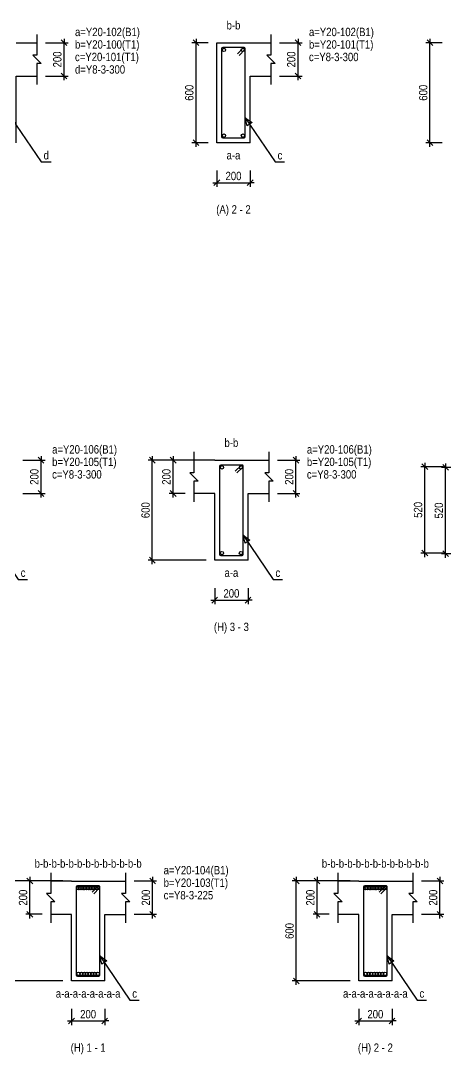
# Model space of a CAD drawing. Extents: x 0 to 206258, y -403073 to 0.
# Drawn here: x 22455 to 27556, y -374794 to -362389 of the extents above; entities that cross this region are included whole.
import ezdxf
from ezdxf.enums import TextEntityAlignment as Align

# ---------------------------------------------------------------- set-up
doc = ezdxf.new("R2010")
doc.units = 0
doc.header["$LTSCALE"] = 1000
doc.layers.add('Beam Line(D)', color=112, linetype='Continuous', true_color=0x00bd5e)
doc.layers.add('Link Label', color=94, linetype='Continuous', true_color=0x008100)
for name, color, linetype in [('Break Line', 5, 'Continuous'), ('Dimension Line', 5, 'Continuous'), ('Leader Line', 5, 'Continuous'), ('Link Line', 3, 'Continuous'), ('Rebar Label', 6, 'Continuous'), ('Rebar Line', 7, 'Continuous'), ('Section Label', 1, 'Continuous'), ('Top Rebar Label', 6, 'Continuous')]:
    doc.layers.add(name, color=color, linetype=linetype)
doc.styles.add('Dimension Text', font='ARIALN.TTF', dxfattribs={"height": 100})
doc.styles.add('Link Label', font='ARIALN.TTF', dxfattribs={"height": 100})
doc.styles.add('Rebar Label', font='ARIALN.TTF', dxfattribs={"height": 100})
doc.styles.add('Section Label', font='ARIALN.TTF', dxfattribs={"height": 100})
doc.styles.add('Top Rebar Label', font='ARIALN.TTF', dxfattribs={"height": 100})
doc.dimstyles.new('BEAM', dxfattribs={"dimtxt": 100, "dimasz": 30, "dimexe": 48.3, "dimexo": 103.5, "dimgap": 30, "dimtad": 1, "dimtoh": 1, "dimdec": 1, "dimlfac": 0.5, "dimdsep": 46, "dimtxsty": 'Dimension Text', "dimblk": 'PCDIM_TICK', "dimcen": 0.09, "dimclrd": 5, "dimclre": 5, "dimclrt": 5, "dimadec": 1, "dimazin": 0, "dimtp": 1, "dimtm": 1, "dimtfac": 1, "dimtdec": 4, "dimtofl": 0, "dimtmove": 0, "dimatfit": 3, "dimfxl": 1, "dimtolj": 1, "dimtzin": 0, "dimarcsym": 0})

# ---------------------------------------------------------------- blocks, each defined once
blk = doc.blocks.new('PCDIM_TICK')
at = {"layer": 'Dimension Line', "color": 0, "transparency": 33554687}
for p, q in [((1.15, 1.15), (-1.15, -1.15)), ((1.61, 0), (0, 0))]:
    blk.add_line(p, q, dxfattribs=at)
blk = doc.blocks.new('*U4271')
at = {"layer": 'Dimension Line', "color": 5, "true_color": 0x0000ff, "transparency": 16777216}
for p, q in [((22754, -362654), (23024, -362654)), ((22976, -363054), (22976, -362654)), ((22754, -363054), (23024, -363054))]:
    blk.add_line(p, q, dxfattribs=at)
at = {"layer": 'Dimension Line', "color": 5, "true_color": 0x0000ff, "transparency": 16777216, "xscale": 30, "yscale": 30}
for p, rotation in [((22976, -362654), 89.99999999999447), ((22976, -363054), 269.9999999999834)]:
    blk.add_blockref('PCDIM_TICK', p, dxfattribs=dict(at, rotation=rotation))
at = {"layer": 'Dimension Line', "color": 5, "true_color": 0x0000ff, "transparency": 16777216, "insert": (22946, -362854), "char_height": 100, "width": 182.77, "attachment_point": 8, "rotation": 90, "style": 'Dimension Text'}
blk.add_mtext('200', dxfattribs=at)
blk = doc.blocks.new('*U4274')
at = {"layer": 'Dimension Line', "color": 5, "true_color": 0x0000ff, "transparency": 16777216}
for p, q in [((25564, -362654), (25834, -362654)), ((25786, -363054), (25786, -362654)), ((25564, -363054), (25834, -363054))]:
    blk.add_line(p, q, dxfattribs=at)
at = {"layer": 'Dimension Line', "color": 5, "true_color": 0x0000ff, "transparency": 16777216, "xscale": 30, "yscale": 30}
for p, rotation in [((25786, -362654), 89.99999999999447), ((25786, -363054), 269.9999999999834)]:
    blk.add_blockref('PCDIM_TICK', p, dxfattribs=dict(at, rotation=rotation))
at = {"layer": 'Dimension Line', "color": 5, "true_color": 0x0000ff, "transparency": 16777216, "insert": (25756, -362854), "char_height": 100, "width": 182.77, "attachment_point": 8, "rotation": 90, "style": 'Dimension Text'}
blk.add_mtext('200', dxfattribs=at)
blk = doc.blocks.new('*U4275')
at = {"layer": 'Dimension Line', "color": 5, "true_color": 0x0000ff, "transparency": 16777216}
for p, q in [((24707, -362654), (24512, -362654)), ((24561, -363854), (24561, -362654)), ((24707, -363854), (24512, -363854))]:
    blk.add_line(p, q, dxfattribs=at)
at = {"layer": 'Dimension Line', "color": 5, "true_color": 0x0000ff, "transparency": 16777216, "xscale": 30, "yscale": 30}
for p, rotation in [((24561, -362654), 89.99999999999447), ((24561, -363854), 269.9999999999834)]:
    blk.add_blockref('PCDIM_TICK', p, dxfattribs=dict(at, rotation=rotation))
at = {"layer": 'Dimension Line', "color": 5, "true_color": 0x0000ff, "transparency": 16777216, "insert": (24531, -363254), "char_height": 100, "width": 181.97, "attachment_point": 8, "rotation": 90, "style": 'Dimension Text'}
blk.add_mtext('600', dxfattribs=at)
blk = doc.blocks.new('*U4276')
at = {"layer": 'Dimension Line', "color": 5, "true_color": 0x0000ff, "transparency": 16777216}
for p, q in [((24811, -364188), (24811, -364383)), ((25211, -364188), (25211, -364383)), ((24811, -364334), (25211, -364334))]:
    blk.add_line(p, q, dxfattribs=at)
at = {"layer": 'Dimension Line', "color": 5, "true_color": 0x0000ff, "transparency": 16777216, "xscale": 30, "yscale": 30, "rotation": 180.0000000000004}
blk.add_blockref('PCDIM_TICK', (24811, -364334), dxfattribs=at)
at = {"layer": 'Dimension Line', "color": 5, "true_color": 0x0000ff, "transparency": 16777216, "xscale": 30, "yscale": 30}
blk.add_blockref('PCDIM_TICK', (25211, -364334), dxfattribs=at)
at = {"layer": 'Dimension Line', "color": 5, "true_color": 0x0000ff, "transparency": 16777216, "insert": (25011, -364304), "char_height": 100, "width": 182.77, "attachment_point": 8, "style": 'Dimension Text'}
blk.add_mtext('200', dxfattribs=at)
blk = doc.blocks.new('*U4278')
at = {"layer": 'Dimension Line', "color": 5, "true_color": 0x0000ff, "transparency": 16777216}
for p, q in [((27517, -362654), (27323, -362654)), ((27371, -363854), (27371, -362654)), ((27517, -363854), (27323, -363854))]:
    blk.add_line(p, q, dxfattribs=at)
at = {"layer": 'Dimension Line', "color": 5, "true_color": 0x0000ff, "transparency": 16777216, "xscale": 30, "yscale": 30}
for p, rotation in [((27371, -362654), 89.99999999999447), ((27371, -363854), 269.9999999999834)]:
    blk.add_blockref('PCDIM_TICK', p, dxfattribs=dict(at, rotation=rotation))
at = {"layer": 'Dimension Line', "color": 5, "true_color": 0x0000ff, "transparency": 16777216, "insert": (27341, -363254), "char_height": 100, "width": 181.97, "attachment_point": 8, "rotation": 90, "style": 'Dimension Text'}
blk.add_mtext('600', dxfattribs=at)
blk = doc.blocks.new('*U4314')
at = {"layer": 'Dimension Line', "color": 5, "true_color": 0x0000ff, "transparency": 16777216}
for p, q in [((22479, -367664), (22749, -367664)), ((22700, -368064), (22700, -367664)), ((22479, -368064), (22749, -368064))]:
    blk.add_line(p, q, dxfattribs=at)
at = {"layer": 'Dimension Line', "color": 5, "true_color": 0x0000ff, "transparency": 16777216, "xscale": 30, "yscale": 30}
for p, rotation in [((22700, -367664), 89.99999999999447), ((22700, -368064), 269.9999999999834)]:
    blk.add_blockref('PCDIM_TICK', p, dxfattribs=dict(at, rotation=rotation))
at = {"layer": 'Dimension Line', "color": 5, "true_color": 0x0000ff, "transparency": 16777216, "insert": (22670, -367864), "char_height": 100, "width": 182.77, "attachment_point": 8, "rotation": 90, "style": 'Dimension Text'}
blk.add_mtext('200', dxfattribs=at)
blk = doc.blocks.new('*U4318')
at = {"layer": 'Dimension Line', "color": 5, "true_color": 0x0000ff, "transparency": 16777216}
for p, q in [((25539, -367664), (25809, -367664)), ((25761, -368064), (25761, -367664)), ((25539, -368064), (25809, -368064))]:
    blk.add_line(p, q, dxfattribs=at)
at = {"layer": 'Dimension Line', "color": 5, "true_color": 0x0000ff, "transparency": 16777216, "xscale": 30, "yscale": 30}
for p, rotation in [((25761, -367664), 89.99999999999447), ((25761, -368064), 269.9999999999834)]:
    blk.add_blockref('PCDIM_TICK', p, dxfattribs=dict(at, rotation=rotation))
at = {"layer": 'Dimension Line', "color": 5, "true_color": 0x0000ff, "transparency": 16777216, "insert": (25731, -367864), "char_height": 100, "width": 182.77, "attachment_point": 8, "rotation": 90, "style": 'Dimension Text'}
blk.add_mtext('200', dxfattribs=at)
blk = doc.blocks.new('*U4319')
at = {"layer": 'Dimension Line', "color": 5, "true_color": 0x0000ff, "transparency": 16777216}
for p, q in [((24432, -367664), (24237, -367664)), ((24286, -368064), (24286, -367664)), ((24432, -368064), (24237, -368064))]:
    blk.add_line(p, q, dxfattribs=at)
at = {"layer": 'Dimension Line', "color": 5, "true_color": 0x0000ff, "transparency": 16777216, "xscale": 30, "yscale": 30}
for p, rotation in [((24286, -367664), 89.99999999999447), ((24286, -368064), 269.9999999999834)]:
    blk.add_blockref('PCDIM_TICK', p, dxfattribs=dict(at, rotation=rotation))
at = {"layer": 'Dimension Line', "color": 5, "true_color": 0x0000ff, "transparency": 16777216, "insert": (24256, -367864), "char_height": 100, "width": 182.77, "attachment_point": 8, "rotation": 90, "style": 'Dimension Text'}
blk.add_mtext('200', dxfattribs=at)
blk = doc.blocks.new('*U4320')
at = {"layer": 'Dimension Line', "color": 5, "true_color": 0x0000ff, "transparency": 16777216}
for p, q in [((24682, -367664), (23987, -367664)), ((24036, -368864), (24036, -367664)), ((24682, -368864), (23987, -368864))]:
    blk.add_line(p, q, dxfattribs=at)
at = {"layer": 'Dimension Line', "color": 5, "true_color": 0x0000ff, "transparency": 16777216, "xscale": 30, "yscale": 30}
for p, rotation in [((24036, -367664), 89.99999999999447), ((24036, -368864), 269.9999999999834)]:
    blk.add_blockref('PCDIM_TICK', p, dxfattribs=dict(at, rotation=rotation))
at = {"layer": 'Dimension Line', "color": 5, "true_color": 0x0000ff, "transparency": 16777216, "insert": (24006, -368264), "char_height": 100, "width": 181.97, "attachment_point": 8, "rotation": 90, "style": 'Dimension Text'}
blk.add_mtext('600', dxfattribs=at)
blk = doc.blocks.new('*U4321')
at = {"layer": 'Dimension Line', "color": 5, "true_color": 0x0000ff, "transparency": 16777216}
for p, q in [((24786, -369198), (24786, -369393)), ((25186, -369198), (25186, -369393)), ((24786, -369344), (25186, -369344))]:
    blk.add_line(p, q, dxfattribs=at)
at = {"layer": 'Dimension Line', "color": 5, "true_color": 0x0000ff, "transparency": 16777216, "xscale": 30, "yscale": 30, "rotation": 180.0000000000004}
blk.add_blockref('PCDIM_TICK', (24786, -369344), dxfattribs=at)
at = {"layer": 'Dimension Line', "color": 5, "true_color": 0x0000ff, "transparency": 16777216, "xscale": 30, "yscale": 30}
blk.add_blockref('PCDIM_TICK', (25186, -369344), dxfattribs=at)
at = {"layer": 'Dimension Line', "color": 5, "true_color": 0x0000ff, "transparency": 16777216, "insert": (24986, -369314), "char_height": 100, "width": 182.77, "attachment_point": 8, "style": 'Dimension Text'}
blk.add_mtext('200', dxfattribs=at)
blk = doc.blocks.new('*U4322')
at = {"layer": 'Dimension Line', "color": 5, "true_color": 0x0000ff, "transparency": 16777216}
for p, q in [((27784, -367750), (27511, -367750)), ((27559, -368786), (27559, -367750)), ((27784, -368786), (27511, -368786))]:
    blk.add_line(p, q, dxfattribs=at)
at = {"layer": 'Dimension Line', "color": 5, "true_color": 0x0000ff, "transparency": 16777216, "xscale": 30, "yscale": 30}
for p, rotation in [((27559, -367750), 89.99999999999447), ((27559, -368786), 269.9999999999834)]:
    blk.add_blockref('PCDIM_TICK', p, dxfattribs=dict(at, rotation=rotation))
at = {"layer": 'Dimension Line', "color": 5, "true_color": 0x0000ff, "transparency": 16777216, "insert": (27529, -368268), "char_height": 100, "width": 181.5, "attachment_point": 8, "rotation": 90, "style": 'Dimension Text'}
blk.add_mtext('520', dxfattribs=at)
blk = doc.blocks.new('*U4323')
at = {"layer": 'Dimension Line', "color": 5, "true_color": 0x0000ff, "transparency": 16777216}
for p, q in [((27534, -367742), (27261, -367742)), ((27309, -368778), (27309, -367742)), ((27534, -368778), (27261, -368778))]:
    blk.add_line(p, q, dxfattribs=at)
at = {"layer": 'Dimension Line', "color": 5, "true_color": 0x0000ff, "transparency": 16777216, "xscale": 30, "yscale": 30}
for p, rotation in [((27309, -367742), 89.99999999999447), ((27309, -368778), 269.9999999999834)]:
    blk.add_blockref('PCDIM_TICK', p, dxfattribs=dict(at, rotation=rotation))
at = {"layer": 'Dimension Line', "color": 5, "true_color": 0x0000ff, "transparency": 16777216, "insert": (27279, -368260), "char_height": 100, "width": 181.5, "attachment_point": 8, "rotation": 90, "style": 'Dimension Text'}
blk.add_mtext('520', dxfattribs=at)
blk = doc.blocks.new('*U4355')
at = {"layer": 'Dimension Line', "color": 5, "true_color": 0x0000ff, "transparency": 16777216}
for p, q in [((23819, -372714), (24088, -372714)), ((24040, -373114), (24040, -372714)), ((23819, -373114), (24088, -373114))]:
    blk.add_line(p, q, dxfattribs=at)
at = {"layer": 'Dimension Line', "color": 5, "true_color": 0x0000ff, "transparency": 16777216, "xscale": 30, "yscale": 30}
for p, rotation in [((24040, -372714), 89.99999999999447), ((24040, -373114), 269.9999999999834)]:
    blk.add_blockref('PCDIM_TICK', p, dxfattribs=dict(at, rotation=rotation))
at = {"layer": 'Dimension Line', "color": 5, "true_color": 0x0000ff, "transparency": 16777216, "insert": (24010, -372914), "char_height": 100, "width": 182.77, "attachment_point": 8, "rotation": 90, "style": 'Dimension Text'}
blk.add_mtext('200', dxfattribs=at)
blk = doc.blocks.new('*U4356')
at = {"layer": 'Dimension Line', "color": 5, "true_color": 0x0000ff, "transparency": 16777216}
for p, q in [((22712, -372714), (22517, -372714)), ((22565, -373114), (22565, -372714)), ((22712, -373114), (22517, -373114))]:
    blk.add_line(p, q, dxfattribs=at)
at = {"layer": 'Dimension Line', "color": 5, "true_color": 0x0000ff, "transparency": 16777216, "xscale": 30, "yscale": 30}
for p, rotation in [((22565, -372714), 89.99999999999447), ((22565, -373114), 269.9999999999834)]:
    blk.add_blockref('PCDIM_TICK', p, dxfattribs=dict(at, rotation=rotation))
at = {"layer": 'Dimension Line', "color": 5, "true_color": 0x0000ff, "transparency": 16777216, "insert": (22535, -372914), "char_height": 100, "width": 182.77, "attachment_point": 8, "rotation": 90, "style": 'Dimension Text'}
blk.add_mtext('200', dxfattribs=at)
blk = doc.blocks.new('*U4357')
at = {"layer": 'Dimension Line', "color": 5, "true_color": 0x0000ff, "transparency": 16777216}
for p, q in [((22962, -372714), (22267, -372714)), ((22315, -373914), (22315, -372714)), ((22962, -373914), (22267, -373914))]:
    blk.add_line(p, q, dxfattribs=at)
at = {"layer": 'Dimension Line', "color": 5, "true_color": 0x0000ff, "transparency": 16777216, "xscale": 30, "yscale": 30}
for p, rotation in [((22315, -372714), 89.99999999999447), ((22315, -373914), 269.9999999999834)]:
    blk.add_blockref('PCDIM_TICK', p, dxfattribs=dict(at, rotation=rotation))
at = {"layer": 'Dimension Line', "color": 5, "true_color": 0x0000ff, "transparency": 16777216, "insert": (22285, -373314), "char_height": 100, "width": 181.97, "attachment_point": 8, "rotation": 90, "style": 'Dimension Text'}
blk.add_mtext('600', dxfattribs=at)
blk = doc.blocks.new('*U4358')
at = {"layer": 'Dimension Line', "color": 5, "true_color": 0x0000ff, "transparency": 16777216}
for p, q in [((23065, -374248), (23065, -374443)), ((23465, -374248), (23465, -374443)), ((23065, -374394), (23465, -374394))]:
    blk.add_line(p, q, dxfattribs=at)
at = {"layer": 'Dimension Line', "color": 5, "true_color": 0x0000ff, "transparency": 16777216, "xscale": 30, "yscale": 30, "rotation": 180.0000000000004}
blk.add_blockref('PCDIM_TICK', (23065, -374394), dxfattribs=at)
at = {"layer": 'Dimension Line', "color": 5, "true_color": 0x0000ff, "transparency": 16777216, "xscale": 30, "yscale": 30}
blk.add_blockref('PCDIM_TICK', (23465, -374394), dxfattribs=at)
at = {"layer": 'Dimension Line', "color": 5, "true_color": 0x0000ff, "transparency": 16777216, "insert": (23265, -374364), "char_height": 100, "width": 182.77, "attachment_point": 8, "style": 'Dimension Text'}
blk.add_mtext('200', dxfattribs=at)
blk = doc.blocks.new('*U4359')
at = {"layer": 'Dimension Line', "color": 5, "true_color": 0x0000ff, "transparency": 16777216}
for p, q in [((27269, -372714), (27538, -372714)), ((27490, -373114), (27490, -372714)), ((27269, -373114), (27538, -373114))]:
    blk.add_line(p, q, dxfattribs=at)
at = {"layer": 'Dimension Line', "color": 5, "true_color": 0x0000ff, "transparency": 16777216, "xscale": 30, "yscale": 30}
for p, rotation in [((27490, -372714), 89.99999999999447), ((27490, -373114), 269.9999999999834)]:
    blk.add_blockref('PCDIM_TICK', p, dxfattribs=dict(at, rotation=rotation))
at = {"layer": 'Dimension Line', "color": 5, "true_color": 0x0000ff, "transparency": 16777216, "insert": (27460, -372914), "char_height": 100, "width": 182.77, "attachment_point": 8, "rotation": 90, "style": 'Dimension Text'}
blk.add_mtext('200', dxfattribs=at)
blk = doc.blocks.new('*U4360')
at = {"layer": 'Dimension Line', "color": 5, "true_color": 0x0000ff, "transparency": 16777216}
for p, q in [((26162, -372714), (25967, -372714)), ((26015, -373114), (26015, -372714)), ((26162, -373114), (25967, -373114))]:
    blk.add_line(p, q, dxfattribs=at)
at = {"layer": 'Dimension Line', "color": 5, "true_color": 0x0000ff, "transparency": 16777216, "xscale": 30, "yscale": 30}
for p, rotation in [((26015, -372714), 89.99999999999447), ((26015, -373114), 269.9999999999834)]:
    blk.add_blockref('PCDIM_TICK', p, dxfattribs=dict(at, rotation=rotation))
at = {"layer": 'Dimension Line', "color": 5, "true_color": 0x0000ff, "transparency": 16777216, "insert": (25985, -372914), "char_height": 100, "width": 182.77, "attachment_point": 8, "rotation": 90, "style": 'Dimension Text'}
blk.add_mtext('200', dxfattribs=at)
blk = doc.blocks.new('*U4361')
at = {"layer": 'Dimension Line', "color": 5, "true_color": 0x0000ff, "transparency": 16777216}
for p, q in [((26412, -372714), (25717, -372714)), ((25765, -373914), (25765, -372714)), ((26412, -373914), (25717, -373914))]:
    blk.add_line(p, q, dxfattribs=at)
at = {"layer": 'Dimension Line', "color": 5, "true_color": 0x0000ff, "transparency": 16777216, "xscale": 30, "yscale": 30}
for p, rotation in [((25765, -372714), 89.99999999999447), ((25765, -373914), 269.9999999999834)]:
    blk.add_blockref('PCDIM_TICK', p, dxfattribs=dict(at, rotation=rotation))
at = {"layer": 'Dimension Line', "color": 5, "true_color": 0x0000ff, "transparency": 16777216, "insert": (25735, -373314), "char_height": 100, "width": 181.97, "attachment_point": 8, "rotation": 90, "style": 'Dimension Text'}
blk.add_mtext('600', dxfattribs=at)
blk = doc.blocks.new('*U4362')
at = {"layer": 'Dimension Line', "color": 5, "true_color": 0x0000ff, "transparency": 16777216}
for p, q in [((26515, -374248), (26515, -374443)), ((26915, -374248), (26915, -374443)), ((26515, -374394), (26915, -374394))]:
    blk.add_line(p, q, dxfattribs=at)
at = {"layer": 'Dimension Line', "color": 5, "true_color": 0x0000ff, "transparency": 16777216, "xscale": 30, "yscale": 30, "rotation": 180.0000000000004}
blk.add_blockref('PCDIM_TICK', (26515, -374394), dxfattribs=at)
at = {"layer": 'Dimension Line', "color": 5, "true_color": 0x0000ff, "transparency": 16777216, "xscale": 30, "yscale": 30}
blk.add_blockref('PCDIM_TICK', (26915, -374394), dxfattribs=at)
at = {"layer": 'Dimension Line', "color": 5, "true_color": 0x0000ff, "transparency": 16777216, "insert": (26715, -374364), "char_height": 100, "width": 182.77, "attachment_point": 8, "style": 'Dimension Text'}
blk.add_mtext('200', dxfattribs=at)

msp = doc.modelspace()

# ---------------------------------------------------------------- linework, layer by layer
at = {"layer": 'Beam Line(D)', "transparency": 33554687}
for points in [[(22400.501, -362654.284), (22650.501, -362654.284)], [(24810.74, -362654.284), (25210.74, -362654.284)], [(25210.74, -363854.284), (24810.74, -363854.284), (24810.74, -362654.284)], [(25210.74, -362654.284), (25210.74, -362654.284)], [(25210.74, -362654.284), (25460.74, -362654.284)], [(22400.501, -363854.284), (22400.501, -363054.284), (22650.501, -363054.284)], [(25210.74, -363854.284), (25210.74, -363054.284), (25460.74, -363054.284)], [(24785.623, -367664.284), (24535.623, -367664.284)], [(24785.623, -367664.284), (25185.623, -367664.284)], [(24785.623, -367664.284), (24785.623, -367664.284)], [(25185.623, -367664.284), (25185.623, -367664.284)], [(25185.623, -367664.284), (25435.623, -367664.284)], [(25185.623, -368864.284), (24785.623, -368864.284), (24785.623, -368064.284), (24535.623, -368064.284)], [(25185.623, -368864.284), (25185.623, -368064.284), (25435.623, -368064.284)], [(23065.146, -372714.284), (22815.146, -372714.284)], [(23065.146, -372714.284), (23465.146, -372714.284)], [(23065.146, -372714.284), (23065.146, -372714.284)], [(23465.146, -372714.284), (23465.146, -372714.284)], [(23465.146, -372714.284), (23715.146, -372714.284)], [(26515.146, -372714.284), (26265.146, -372714.284)], [(26515.146, -372714.284), (26915.146, -372714.284)], [(26515.146, -372714.284), (26515.146, -372714.284)], [(26915.146, -372714.284), (26915.146, -372714.284)], [(26915.146, -372714.284), (27165.146, -372714.284)], [(23465.146, -373914.284), (23065.146, -373914.284), (23065.146, -373114.284), (22815.146, -373114.284)], [(23465.146, -373914.284), (23465.146, -373114.284), (23715.146, -373114.284)], [(26915.146, -373914.284), (26515.146, -373914.284), (26515.146, -373114.284), (26265.146, -373114.284)], [(26915.146, -373914.284), (26915.146, -373114.284), (27165.146, -373114.284)]]:
    msp.add_lwpolyline(points, dxfattribs=at)
at = {"layer": 'Break Line', "transparency": 33554687}
for points in [[(22650.501, -362554.284), (22650.501, -362804.284), (22600.501, -362804.284), (22700.501, -362904.284), (22650.501, -362904.284), (22650.501, -363154.284)], [(25460.74, -362554.284), (25460.74, -362804.284), (25410.74, -362804.284), (25510.74, -362904.284), (25460.74, -362904.284), (25460.74, -363154.284)], [(24535.623, -367564.284), (24535.623, -367814.284), (24485.623, -367814.284), (24585.623, -367914.284), (24535.623, -367914.284), (24535.623, -368164.284)], [(25435.623, -367564.284), (25435.623, -367814.284), (25385.623, -367814.284), (25485.623, -367914.284), (25435.623, -367914.284), (25435.623, -368164.284)], [(22815.146, -372614.284), (22815.146, -372864.284), (22765.146, -372864.284), (22865.146, -372964.284), (22815.146, -372964.284), (22815.146, -373214.284)], [(23715.146, -372614.284), (23715.146, -372864.284), (23665.146, -372864.284), (23765.146, -372964.284), (23715.146, -372964.284), (23715.146, -373214.284)], [(26265.146, -372614.284), (26265.146, -372864.284), (26215.146, -372864.284), (26315.146, -372964.284), (26265.146, -372964.284), (26265.146, -373214.284)], [(27165.146, -372614.284), (27165.146, -372864.284), (27115.146, -372864.284), (27215.146, -372964.284), (27165.146, -372964.284), (27165.146, -373214.284)]]:
    msp.add_lwpolyline(points, dxfattribs=at)
at = {"layer": 'Leader Line', "transparency": 33554687}
for points in [[(22342.501, -363554.284), (22700.501, -364084.284), (22821.313, -364084.284)], [(25233.68, -363613.008), (25176.996, -363651.297), (25152.74, -363554.283), (25233.68, -363613.008)], [(25152.74, -363554.283), (25510.74, -364084.284), (25623.869, -364084.284)], [(22067.384, -368564.283), (22425.384, -369094.284), (22538.514, -369094.284)], [(25208.564, -368623.009), (25151.88, -368661.298), (25127.623, -368564.284), (25208.564, -368623.009)], [(25127.623, -368564.284), (25485.623, -369094.284), (25598.752, -369094.284)], [(23488.086, -373673.008), (23431.402, -373711.297), (23407.146, -373614.283), (23488.086, -373673.008)], [(23407.146, -373614.283), (23765.146, -374144.284), (23878.275, -374144.284)], [(26938.086, -373673.008), (26881.402, -373711.297), (26857.146, -373614.283), (26938.086, -373673.008)], [(26857.146, -373614.283), (27215.146, -374144.284), (27328.275, -374144.284)]]:
    msp.add_lwpolyline(points, dxfattribs=at)
at = {"layer": 'Link Line', "transparency": 33554687}
for points in [[(25077.929, -362806.894), (25148.639, -362736.183, 0.668178638), (25138.74, -362712.284), (24882.74, -362712.284, 0.414213562), (24868.74, -362726.284), (24868.74, -363782.284, 0.414213562), (24882.74, -363796.284), (25138.74, -363796.284, 0.414213562), (25152.74, -363782.284), (25152.74, -362726.284, 0.668178638), (25128.84, -362716.384), (25058.13, -362787.095)], [(25052.812, -367816.894), (25123.523, -367746.183, 0.668178638), (25113.623, -367722.284), (24857.623, -367722.284, 0.414213562), (24843.623, -367736.284), (24843.623, -368792.284, 0.414213562), (24857.623, -368806.284), (25113.623, -368806.284, 0.414213562), (25127.623, -368792.284), (25127.623, -367736.284, 0.668178638), (25103.724, -367726.384), (25033.013, -367797.095)], [(23332.335, -372866.894), (23403.046, -372796.183, 0.668178638), (23393.146, -372772.284), (23137.146, -372772.284, 0.414213562), (23123.146, -372786.284), (23123.146, -373842.284, 0.414213562), (23137.146, -373856.284), (23393.146, -373856.284, 0.414213562), (23407.146, -373842.284), (23407.146, -372786.284, 0.668178638), (23383.247, -372776.384), (23312.536, -372847.095)], [(26782.335, -372866.894), (26853.046, -372796.183, 0.668178638), (26843.146, -372772.284), (26587.146, -372772.284, 0.414213562), (26573.146, -372786.284), (26573.146, -373842.284, 0.414213562), (26587.146, -373856.284), (26843.146, -373856.284, 0.414213562), (26857.146, -373842.284), (26857.146, -372786.284, 0.668178638), (26833.247, -372776.384), (26762.536, -372847.095)]]:
    msp.add_lwpolyline(points, format="xyb", dxfattribs=at)
at = {"layer": 'Rebar Line', "transparency": 33554687}
for centre in [(24896.74, -362740.284), (25124.74, -362740.284), (24896.74, -363768.284), (25124.74, -363768.284), (24871.623, -367750.284), (25099.623, -367750.284), (24871.623, -368778.284), (25099.623, -368778.284), (23151.146, -372800.284), (23170.146, -372800.284), (23189.146, -372800.284), (23208.146, -372800.284), (23227.146, -372800.284), (23246.146, -372800.284), (23265.146, -372800.284), (23284.146, -372800.284), (23303.146, -372800.284), (23322.146, -372800.284), (23341.146, -372800.284), (23360.146, -372800.284), (23379.146, -372800.284), (26601.146, -372800.284), (26620.146, -372800.284), (26639.146, -372800.284), (26658.146, -372800.284), (26677.146, -372800.284), (26696.146, -372800.284), (26715.146, -372800.284), (26734.146, -372800.284), (26753.146, -372800.284), (26772.146, -372800.284), (26791.146, -372800.284), (26810.146, -372800.284), (26829.146, -372800.284), (23151.146, -373828.284), (23183.718, -373828.284), (23216.289, -373828.284), (23248.86, -373828.284), (23281.432, -373828.284), (23314.003, -373828.284), (23346.575, -373828.284), (23379.146, -373828.284), (26601.146, -373828.284), (26633.718, -373828.284), (26666.289, -373828.284), (26698.86, -373828.284), (26731.432, -373828.284), (26764.003, -373828.284), (26796.575, -373828.284), (26829.146, -373828.284)]:
    msp.add_circle(centre, 20, dxfattribs=at)

# ---------------------------------------------------------------- texts
at = {"layer": 'Link Label', "transparency": 33554687, "style": 'Link Label'}
for s, p in [(' c=Y8-3-300', (25885.74, -362874.284)), (' d=Y8-3-300', (23075.501, -363024.284)), ('d', (22730.501, -364054.284)), ('c', (25540.74, -364054.284)), (' c=Y8-3-300', (22800.384, -367884.284)), (' c=Y8-3-300', (25860.623, -367884.284)), ('c', (22455.384, -369064.284)), ('c', (25515.623, -369064.284)), (' c=Y8-3-225', (24140.146, -372934.284)), ('c', (23795.146, -374114.284)), ('c', (27245.146, -374114.284))]:
    msp.add_text(s, height=100, dxfattribs=at).set_placement(p)
at = {"layer": 'Rebar Label', "transparency": 33554687, "style": 'Rebar Label'}
for s, p in [(' a=Y20-102(B1)', (23075.501, -362574.284)), (' a=Y20-102(B1)', (25885.74, -362574.284)), (' a=Y20-106(B1)', (22800.384, -367584.284)), (' a=Y20-106(B1)', (25860.623, -367584.284)), (' a=Y20-104(B1)', (24140.146, -372634.284))]:
    msp.add_text(s, height=100, dxfattribs=at).set_placement(p)
for s, p in [('b-b', (25010.74, -362524.284)), ('a-a', (25010.74, -364084.284)), ('b-b', (24985.623, -367534.284)), ('a-a', (24985.623, -369094.284)), ('b-b-b-b-b-b-b-b-b-b-b-b-b', (23265.146, -372584.284)), ('b-b-b-b-b-b-b-b-b-b-b-b-b', (26715.146, -372584.284)), ('a-a-a-a-a-a-a-a', (23265.146, -374144.284)), ('a-a-a-a-a-a-a-a', (26715.146, -374144.284))]:
    msp.add_text(s, height=100, dxfattribs=at).set_placement(p, align=Align.BOTTOM_CENTER)
at = {"layer": 'Section Label', "transparency": 33554687, "style": 'Section Label'}
for s, p in [('(A) 2 - 2', (25010.74, -364734.284)), ('(H) 3 - 3', (24985.623, -369744.284)), ('(H) 1 - 1', (23265.146, -374794.284)), ('(H) 2 - 2', (26715.146, -374794.284))]:
    msp.add_text(s, height=100, dxfattribs=at).set_placement(p, align=Align.BOTTOM_CENTER)
at = {"layer": 'Top Rebar Label', "transparency": 33554687, "style": 'Top Rebar Label'}
for s, p in [(' b=Y20-100(T1)', (23075.501, -362724.284)), (' b=Y20-101(T1)', (25885.74, -362724.284)), (' c=Y20-101(T1)', (23075.501, -362874.284)), (' b=Y20-105(T1)', (22800.384, -367734.284)), (' b=Y20-105(T1)', (25860.623, -367734.284)), (' b=Y20-103(T1)', (24140.146, -372784.284))]:
    msp.add_text(s, height=100, dxfattribs=at).set_placement(p)

# ---------------------------------------------------------------- dimensions: what is measured, and where the dimension line sits
at = {"layer": 'Dimension Line', "transparency": 33554687}
for base, p1, p2, text, picture, middle in [((22975.501, -362854.284), (22650.501, -363054.284), (22650.501, -362654.284), '200', '*U4271', (22975.501, -362854.284)), ((24560.74, -363254.284), (24810.74, -363854.284), (24810.74, -362654.284), '600', '*U4275', (24560.74, -363254.284)), ((25785.74, -362854.284), (25460.74, -363054.284), (25460.74, -362654.284), '200', '*U4274', (25785.74, -362854.284)), ((27370.978, -363254.284), (27620.978, -363854.284), (27620.978, -362654.284), '600', '*U4278', (27370.978, -363254.284)), ((22700.384, -367864.284), (22375.384, -368064.284), (22375.384, -367664.284), '200', '*U4314', (22700.384, -367864.284)), ((24035.623, -368264.284), (24785.623, -368864.284), (24785.623, -367664.284), '600', '*U4320', (24035.623, -368264.284)), ((24285.623, -367864.284), (24535.623, -368064.284), (24535.623, -367664.284), '200', '*U4319', (24285.623, -367864.284)), ((25760.623, -367864.284), (25435.623, -368064.284), (25435.623, -367664.284), '200', '*U4318', (25760.623, -367864.284)), ((27309.055, -368260.284), (27637.055, -368778.284), (27637.055, -367742.284), '520', '*U4323', (27309.055, -368260.284)), ((27559.055, -368268.284), (27887.055, -368786.284), (27887.055, -367750.284), '520', '*U4322', (27559.055, -368268.284)), ((22315.146, -373314.284), (23065.146, -373914.284), (23065.146, -372714.284), '600', '*U4357', (22315.146, -373314.284)), ((22565.146, -372914.284), (22815.146, -373114.284), (22815.146, -372714.284), '200', '*U4356', (22565.146, -372914.284)), ((24040.146, -372914.284), (23715.146, -373114.284), (23715.146, -372714.284), '200', '*U4355', (24040.146, -372914.284)), ((25765.146, -373314.284), (26515.146, -373914.284), (26515.146, -372714.284), '600', '*U4361', (25765.146, -373314.284)), ((26015.146, -372914.284), (26265.146, -373114.284), (26265.146, -372714.284), '200', '*U4360', (26015.146, -372914.284)), ((27490.146, -372914.284), (27165.146, -373114.284), (27165.146, -372714.284), '200', '*U4359', (27490.146, -372914.284))]:
    dim = msp.add_linear_dim(base=base, p1=p1, p2=p2, angle=90, text=text, dimstyle='BEAM', override={"dimscale": 1, "dimtxt": 100, "dimasz": 30, "dimexe": 48.3, "dimexo": 103.5, "dimgap": 30, "dimtad": 1, "dimtih": 0, "dimdec": 1, "dimlfac": 0.5, "dimzin": 8, "dimlunit": 2, "dimpost": '', "dimtxsty": 'Dimension Text', "dimblk": 'PCDIM_TICK', "dimse1": 0, "dimse2": 0, "dimsd2": 0, "dimclrd": 5, "dimclre": 5, "dimclrt": 5, "dimaunit": 0, "dimadec": 1, "dimazin": 0, "dimtol": 0, "dimtp": 1, "dimtm": 1, "dimtmove": 0}, dxfattribs=at)
    dim.commit()
    dim.dimension.update_dxf_attribs({"geometry": picture, "text_midpoint": middle})
for base, p1, p2, picture, middle in [((25010.74, -364334.284), (24810.74, -364084.284), (25210.74, -364084.284), '*U4276', (25010.74, -364334.284)), ((24985.623, -369344.284), (24785.623, -369094.284), (25185.623, -369094.284), '*U4321', (24985.623, -369344.284)), ((23265.146, -374394.284), (23065.146, -374144.284), (23465.146, -374144.284), '*U4358', (23265.146, -374394.284)), ((26715.146, -374394.284), (26515.146, -374144.284), (26915.146, -374144.284), '*U4362', (26715.146, -374394.284))]:
    dim = msp.add_linear_dim(base=base, p1=p1, p2=p2, text='200', dimstyle='BEAM', override={"dimscale": 1, "dimtxt": 100, "dimasz": 30, "dimexe": 48.3, "dimexo": 103.5, "dimgap": 30, "dimtad": 1, "dimtih": 0, "dimdec": 1, "dimlfac": 0.5, "dimzin": 8, "dimlunit": 2, "dimpost": '', "dimtxsty": 'Dimension Text', "dimblk": 'PCDIM_TICK', "dimse1": 0, "dimse2": 0, "dimsd2": 0, "dimclrd": 5, "dimclre": 5, "dimclrt": 5, "dimaunit": 0, "dimadec": 1, "dimazin": 0, "dimtol": 0, "dimtp": 1, "dimtm": 1, "dimtmove": 0}, dxfattribs=at)
    dim.commit()
    dim.dimension.update_dxf_attribs({"geometry": picture, "text_midpoint": middle})

doc.saveas('drawing.dxf')
